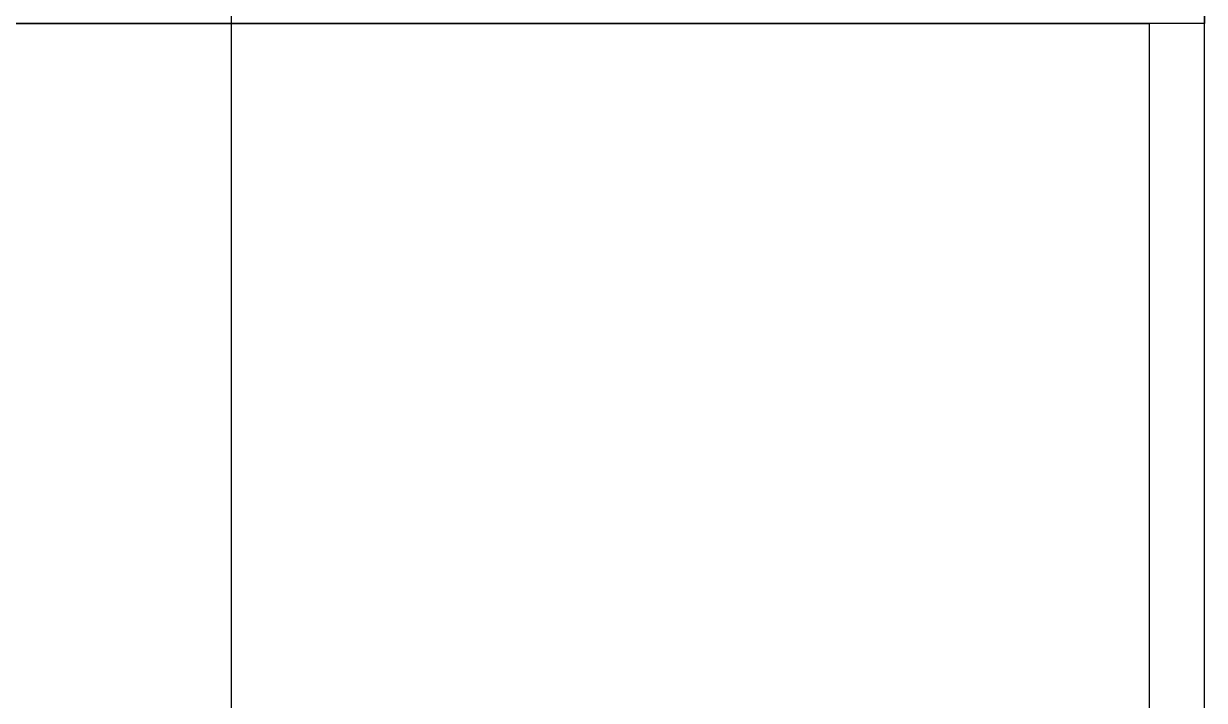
# Model space of a CAD drawing. Extents: x -120222 to -41942, y -19134 to 30932.
# Drawn here: x -78532.5 to -78276.5, y 10725.5 to 10872.2 of the extents above; entities that cross this region are included whole.
import ezdxf

# ---------------------------------------------------------------- set-up
doc = ezdxf.new("R2010")
doc.units = 0
doc.header["$LTSCALE"] = 150
doc.header["$MEASUREMENT"] = 0
doc.linetypes.add('ISO-10______', pattern=[4.699, 3.048, -0.762, 0.127, -0.762])
doc.layers.get('0').update_dxf_attribs({"linetype": 'CONTINUOUS'})
for name, color, linetype in [('____-567', 7, 'CONTINUOUS'), ('____-569', 7, 'CONTINUOUS'), ('____B', 7, 'CONTINUOUS'), ('___B', 7, 'CONTINUOUS')]:
    doc.layers.add(name, color=color, linetype=linetype)

# ---------------------------------------------------------------- blocks, each defined once
blk = doc.blocks.new('____-49')
at = {"color": 1, "linetype": 'Continuous'}
blk.add_line((-84711.56, 5718.02), (-84711.56, 7266.52), dxfattribs=at)
blk = doc.blocks.new('____-167')
at = {"color": 1}
blk.add_blockref('____-49', (0, 0), dxfattribs=at)
blk = doc.blocks.new('____-505')
at = {"color": 1, "linetype": 'Continuous', "flags": 128}
blk.add_lwpolyline([(-88323.56, 6336.02), (-84711.56, 6336.02), (-84711.56, 6323.52), (-88323.56, 6323.52)], close=True, dxfattribs=at)
blk = doc.blocks.new('____-509')
at = {"color": 1}
blk.add_blockref('____-505', (0, 0), dxfattribs=at)

msp = doc.modelspace()

# ---------------------------------------------------------------- linework, layer by layer
at = {"layer": '____B', "color": 6, "linetype": 'ISO-10______'}
msp.add_line((-78487.45335, -18224.63715), (-78487.45335, 28821.32986), dxfattribs=at)
at = {"layer": '___B', "color": 0, "linetype": 'Continuous', "flags": 128}
msp.add_lwpolyline([(-81888.45325, 10872.21684), (-78288.45325, 10872.21684), (-78288.45325, 10712.21684), (-81888.45325, 10712.21684)], close=True, dxfattribs=at)

# ---------------------------------------------------------------- block references
at = {"layer": '____-567', "color": 0}
msp.add_blockref('____-167', (6435.10495, 4548.69799), dxfattribs=at)
at = {"layer": '____-569', "color": 0}
msp.add_blockref('____-509', (6435.10495, 4548.69799), dxfattribs=at)

doc.saveas('drawing.dxf')
